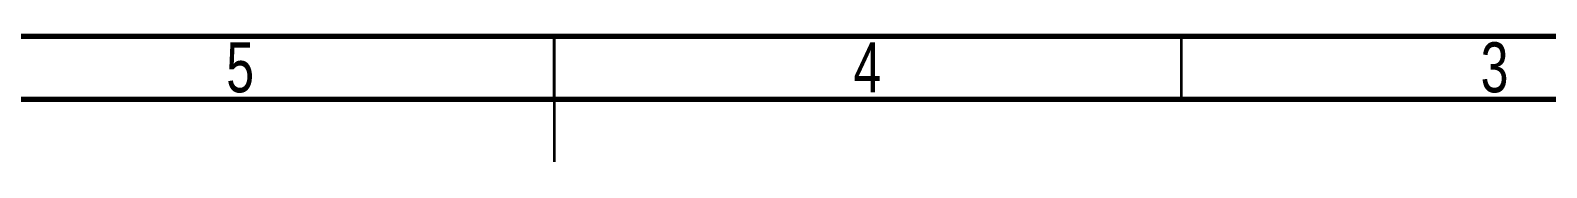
# Model space of a CAD drawing. Header units: millimetres. Extents: x 15 to 415, y 5 to 292.
# Drawn here: x 173.2 to 294.1, y 282 to 292 of the extents above; entities that cross this region are included whole.
import ezdxf

# ---------------------------------------------------------------- set-up
doc = ezdxf.new("R2010")
doc.units = ezdxf.units.MM
doc.layers.get('0').update_dxf_attribs({"lineweight": 5})
doc.styles.add('SLDTEXTSTYLE0', font='TXT', dxfattribs={"width": 0.75})

msp = doc.modelspace()

# ---------------------------------------------------------------- linework, layer by layer
at = {"color": 7, "linetype": 'Continuous', "lineweight": 70}
for p, q in [((15, 292), (415, 292)), ((20, 287), (410, 287))]:
    msp.add_line(p, q, dxfattribs=at)
at = {"color": 7, "linetype": 'Continuous', "lineweight": 35}
for p, q in [((215, 292), (215, 282)), ((215, 287), (215, 292)), ((265, 287), (265, 292))]:
    msp.add_line(p, q, dxfattribs=at)

# ---------------------------------------------------------------- texts
at = {"color": 7, "linetype": 'Continuous', "lineweight": 0, "char_height": 3.97, "attachment_point": 2, "style": 'SLDTEXTSTYLE0'}
for s, insert in [('5', (189.96, 291.5)), ('4', (239.96, 291.5)), ('3', (289.96, 291.5))]:
    msp.add_mtext(s, dxfattribs=dict(at, insert=insert))

doc.saveas('drawing.dxf')
